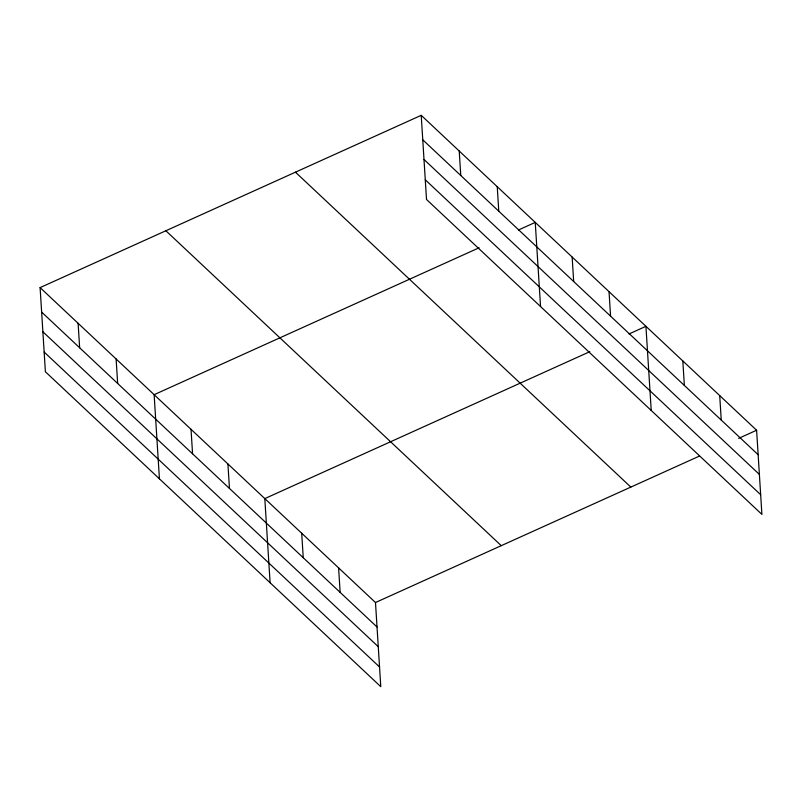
<?xml version="1.0" encoding="UTF-8"?>
<svg xmlns="http://www.w3.org/2000/svg" width="802" height="802" viewBox="0 0 802 802"><rect width="100%" height="100%" fill="white"/><g stroke="black" fill="none" stroke-linecap="round" stroke-linejoin="round"><path stroke-width="1.2" d="M40.1 287.607L375.486 602.523L380.78 686.672L45.393 371.757L40.1 287.607L421.22 115.328L756.607 430.243L761.9 514.393L426.514 199.477L421.22 115.328M479.105 247.778L154.134 394.684L159.428 478.834M518.403 230.014L535.245 222.395L540.548 306.544M589.781 351.697L264.81 498.603L270.104 582.753M629.079 333.933L645.931 326.324L651.224 410.464M375.486 602.523L699.334 456.127M738.642 438.363L756.607 430.243M422.754 139.809L758.151 454.724M423.997 159.498L759.384 474.413M425.271 179.788L760.657 494.704M295.447 172.179L630.833 487.095M165.864 230.755L501.26 545.671M41.644 312.088L377.03 627.004M42.877 331.777L378.263 646.693M44.16 352.068L379.546 666.983M719.715 395.597L721.249 420.088M682.823 360.96L684.357 385.441M609.039 291.677L610.573 316.158M572.147 257.041L573.681 281.522M497.24 186.706L498.774 211.187M459.225 151.017L460.769 175.498M338.594 567.886L340.138 592.367M301.702 533.24L303.246 557.731M227.918 463.967L229.462 488.448M191.026 429.321L192.57 453.802M116.12 358.995L117.663 383.476M78.115 323.296L79.649 347.787"/></g></svg>
